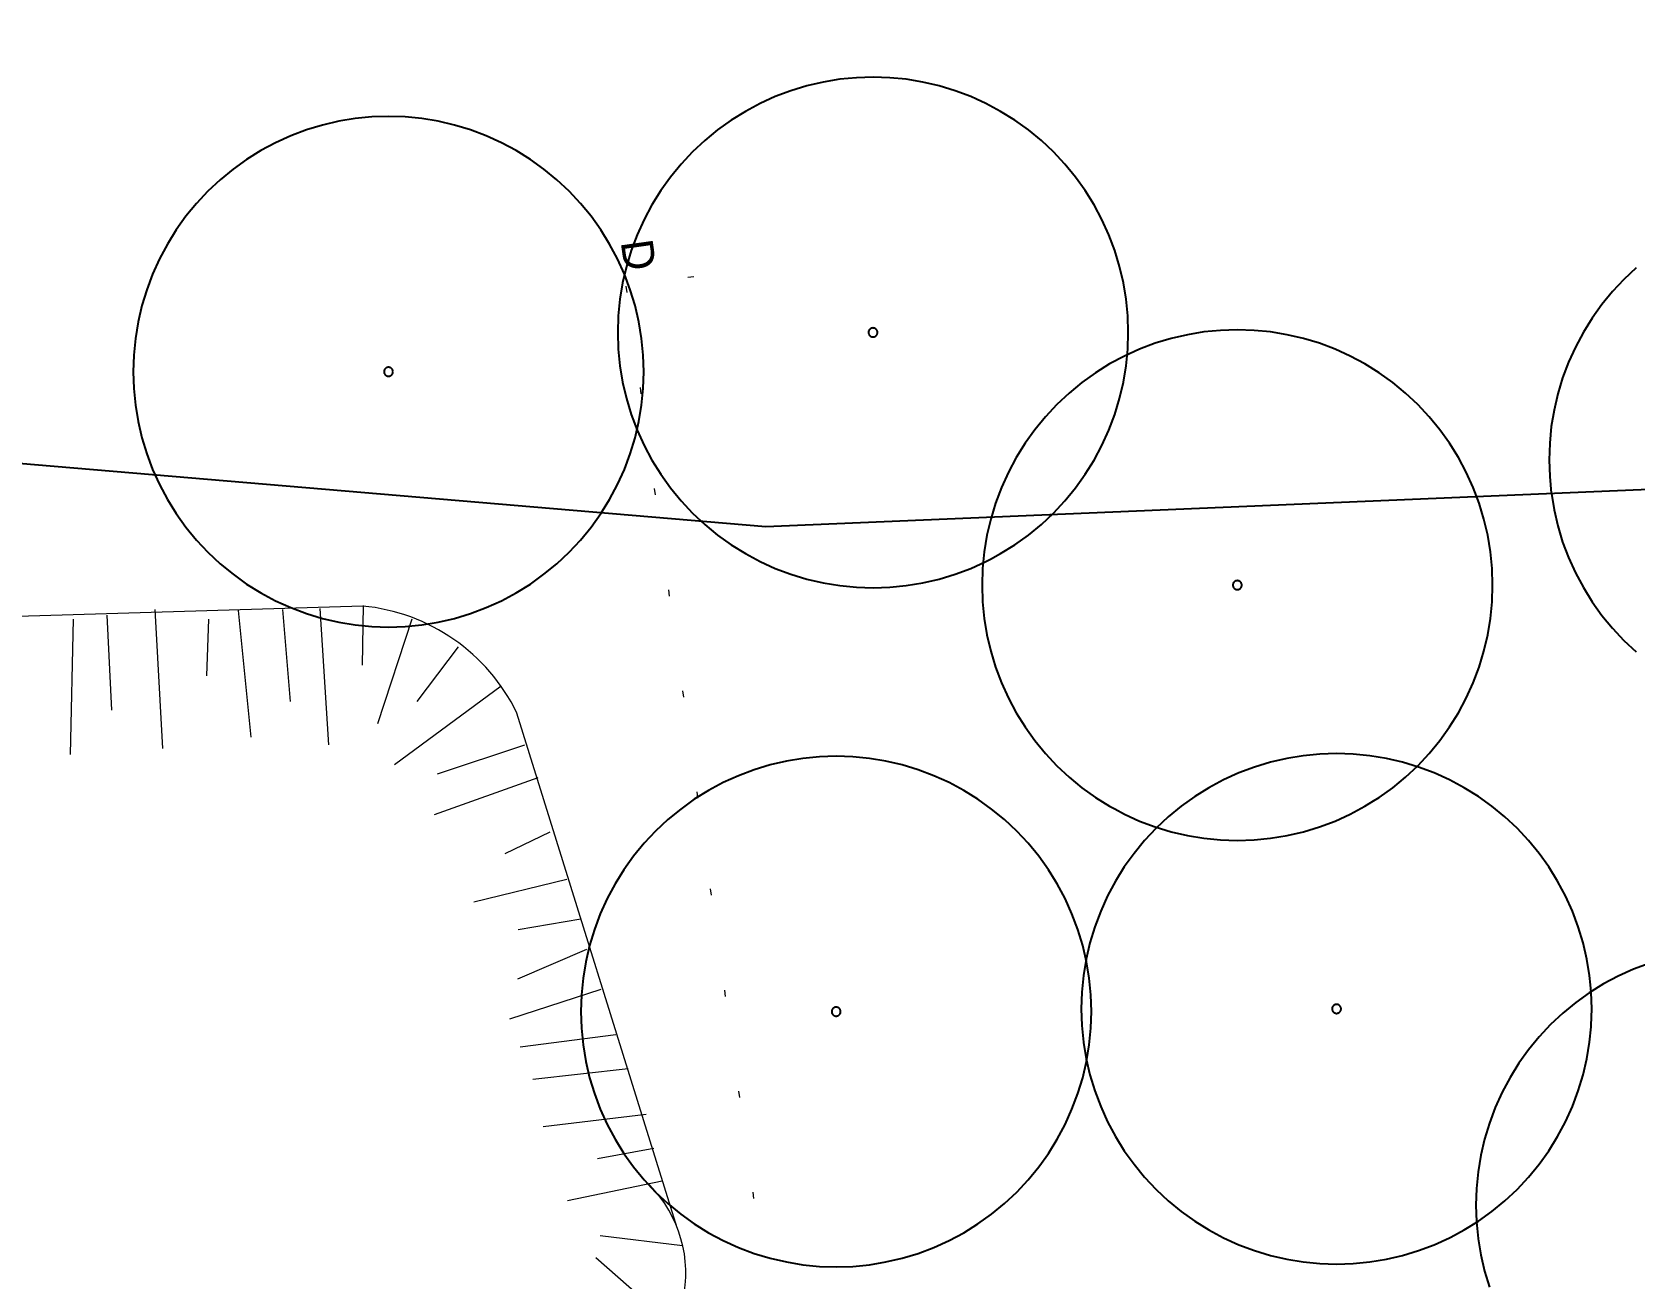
# Model space of a CAD drawing. Header units: inches. Extents: x -3368894 to 5148796, y 84 to 10864301.
# Drawn here: x 502728.42 to 502753.54, y 4346442.11 to 4346461.64 of the extents above; entities that cross this region are included whole.
import ezdxf

# ---------------------------------------------------------------- set-up
doc = ezdxf.new("R2010")
doc.units = ezdxf.units.IN
doc.header["$MEASUREMENT"] = 0
doc.linetypes.add('ACAD_ISO07W100', pattern=[3, 0, -3])
for name, color, linetype, lineweight in [('cm_alberi in secondo piano', 252, 'Continuous', 9), ('cm_campiture', 252, 'Continuous', 9), ('cm_quote', 174, 'Continuous', 0), ('cp_pozzette_linee', 142, 'Continuous', 9)]:
    doc.layers.add(name, color=color, linetype=linetype, lineweight=lineweight)
doc.layers.add('cp_alberi_linea', color=103, linetype='Continuous')
doc.layers.add('cp_recinzioni leggere_linea', color=4, linetype='Continuous')
doc.styles.get("Standard").update_dxf_attribs({"font": 'GOTHIC.TTF'})
doc.dimstyles.new('Quote 200', dxfattribs={"dimtxt": 0.5, "dimasz": 0.2, "dimexe": 1.25, "dimexo": 0.625, "dimgap": 0.2, "dimtad": 1, "dimzin": 1, "dimtxsty": 'Standard', "dimblk": 'ARCHTICK', "dimcen": 2.5, "dimse1": 1, "dimse2": 1, "dimazin": 0, "dimtfac": 1, "dimtmove": 0, "dimatfit": 3, "dimldrblk": 'NONE', "dimfxl": 1, "dimlwd": 0, "dimarcsym": 0})

# ---------------------------------------------------------------- blocks, each defined once
blk = doc.blocks.new('_ArchTick')
at = {"color": 0, "linetype": 'ByBlock', "const_width": 0.15}
blk.add_lwpolyline([(-0.5, -0.5), (0.5, 0.5)], dxfattribs=at)
blk = doc.blocks.new('*D263')
at = {"layer": 'cm_quote', "color": 0, "lineweight": 0, "transparency": 16777216}
for p, q in [((-3368891.703, 8689622.26), (-929594.242, 10864300.067)), ((-3368894.34, 8689619.909), (-3368891.703, 8689622.26))]:
    blk.add_line(p, q, dxfattribs=at)
at = {"layer": 'DEFPOINTS', "color": 0, "transparency": 16777216}
for p in [(-3368891.703, 8689622.26), (503231.569, 4346330.378), (503228.933, 4346328.028)]:
    blk.add_point(p, dxfattribs=at)
at = {"layer": 'cm_quote', "color": 0, "lineweight": 0, "transparency": 16777216, "xscale": 0.2, "yscale": 0.2, "zscale": 0.2}
for p, rotation in [((-3368891.703, 8689622.26), 41.71758129249201), ((-3368894.34, 8689619.909), 221.717581292492)]:
    blk.add_blockref('_ArchTick', p, dxfattribs=dict(at, rotation=rotation))
at = {"layer": 'cm_quote', "color": 0, "transparency": 16777216, "insert": (-929595.199, 10864299.865), "char_height": 0.5, "attachment_point": 5, "rotation": 41.7176}
blk.add_mtext('3,53', dxfattribs=at)
blk = doc.blocks.new('_None')

msp = doc.modelspace()

# ---------------------------------------------------------------- linework, layer by layer
at = {"layer": 'cm_campiture', "linetype": 'ACAD_ISO07W100', "ltscale": 0.5}
msp.add_lwpolyline([(502738.795, 4346457.812), (502737.729, 4346457.662), (502739.05, 4346448.221), (502741.129, 4346433.365), (502743.888, 4346413.648), (502744.593, 4346408.607), (502745.86, 4346408.784)], dxfattribs=at)
at = {"layer": 'cm_campiture', "color": 253}
for points in [[(502729.594, 4346452.507), (502729.669, 4346451.02)], [(502730.346, 4346452.598), (502730.466, 4346450.419)], [(502731.654, 4346452.583), (502731.849, 4346450.599)], [(502732.346, 4346452.598), (502732.466, 4346451.155)], [(502732.932, 4346452.613), (502733.068, 4346450.479)], [(502733.609, 4346452.658), (502733.594, 4346451.726)], [(502729.067, 4346452.447), (502729.022, 4346450.328)], [(502731.188, 4346452.447), (502731.158, 4346451.561)], [(502734.376, 4346452.447), (502733.835, 4346450.809)], [(502735.098, 4346452.011), (502734.451, 4346451.155)], [(502735.775, 4346451.395), (502734.105, 4346450.163)], [(502736.14, 4346450.47), (502734.77, 4346450.02)], [(502736.35, 4346449.961), (502734.722, 4346449.382)], [(502736.534, 4346449.109), (502735.833, 4346448.769)], [(502736.801, 4346448.367), (502735.346, 4346448.011)], [(502737.024, 4346447.744), (502736.042, 4346447.579)], [(502737.113, 4346447.269), (502736.029, 4346446.809)], [(502737.336, 4346446.646), (502735.903, 4346446.182)], [(502737.573, 4346445.933), (502736.073, 4346445.741)], [(502737.762, 4346445.403), (502736.269, 4346445.234)], [(502738.048, 4346444.687), (502736.43, 4346444.494)], [(502738.164, 4346444.156), (502737.285, 4346443.99)], [(502738.297, 4346443.642), (502736.811, 4346443.336)], [(502738.614, 4346442.629), (502737.326, 4346442.785)], [(502738.462, 4346441.38), (502737.259, 4346442.44)]]:
    msp.add_lwpolyline(points, dxfattribs=at)
at = {"layer": 'cp_alberi_linea'}
for points in [[(502743.6, 4346453.474), (502743.822, 4346453.612), (502744.035, 4346453.764), (502744.238, 4346453.93), (502744.429, 4346454.109), (502744.607, 4346454.3), (502744.774, 4346454.503), (502744.926, 4346454.716), (502745.064, 4346454.938), (502745.188, 4346455.169), (502745.296, 4346455.407), (502745.388, 4346455.652), (502745.464, 4346455.903), (502745.523, 4346456.157), (502745.566, 4346456.416), (502745.592, 4346456.676), (502745.6, 4346456.938), (502745.592, 4346457.199), (502745.566, 4346457.46), (502745.523, 4346457.718), (502745.464, 4346457.973), (502745.388, 4346458.224), (502745.296, 4346458.469), (502745.188, 4346458.707), (502745.064, 4346458.938), (502744.926, 4346459.16), (502744.774, 4346459.373), (502744.607, 4346459.575), (502744.429, 4346459.766), (502744.238, 4346459.945), (502744.035, 4346460.111), (502743.822, 4346460.264), (502743.6, 4346460.402), (502743.369, 4346460.525), (502743.22, 4346460.593), (502743.131, 4346460.633), (502742.886, 4346460.726), (502742.635, 4346460.801), (502742.38, 4346460.861), (502742.122, 4346460.904), (502741.862, 4346460.929), (502741.6, 4346460.938), (502741.339, 4346460.929), (502741.078, 4346460.904), (502740.82, 4346460.861), (502740.565, 4346460.801), (502740.314, 4346460.726), (502740.069, 4346460.633), (502739.831, 4346460.525), (502739.6, 4346460.402), (502739.378, 4346460.264), (502739.165, 4346460.111), (502738.963, 4346459.945), (502738.772, 4346459.766), (502738.593, 4346459.575), (502738.427, 4346459.373), (502738.274, 4346459.16), (502738.136, 4346458.938), (502738.013, 4346458.707), (502737.905, 4346458.469), (502737.812, 4346458.224), (502737.736, 4346457.973), (502737.677, 4346457.718), (502737.634, 4346457.46), (502737.609, 4346457.199), (502737.6, 4346456.938), (502737.609, 4346456.676), (502737.634, 4346456.416), (502737.677, 4346456.157), (502737.736, 4346455.903), (502737.812, 4346455.652), (502737.905, 4346455.407), (502738.013, 4346455.169), (502738.136, 4346454.938), (502738.274, 4346454.716), (502738.427, 4346454.503), (502738.593, 4346454.3), (502738.772, 4346454.109), (502738.963, 4346453.93), (502739.165, 4346453.764), (502739.378, 4346453.612), (502739.6, 4346453.474), (502739.831, 4346453.35), (502740.069, 4346453.242), (502740.314, 4346453.15), (502740.565, 4346453.074), (502740.82, 4346453.015), (502741.078, 4346452.972), (502741.339, 4346452.946), (502741.6, 4346452.938), (502741.862, 4346452.946), (502742.122, 4346452.972), (502742.38, 4346453.015), (502742.635, 4346453.074), (502742.886, 4346453.15), (502743.131, 4346453.242), (502743.369, 4346453.35), (502743.442, 4346453.389)], [(502738.009, 4346456.323), (502738, 4346456.584), (502737.974, 4346456.845), (502737.932, 4346457.103), (502737.872, 4346457.358), (502737.796, 4346457.608), (502737.704, 4346457.853), (502737.596, 4346458.092), (502737.473, 4346458.323), (502737.334, 4346458.545), (502737.182, 4346458.758), (502737.016, 4346458.96), (502736.837, 4346459.151), (502736.646, 4346459.33), (502736.444, 4346459.496), (502736.231, 4346459.649), (502736.009, 4346459.787), (502735.778, 4346459.91), (502735.539, 4346460.018), (502735.294, 4346460.11), (502735.044, 4346460.186), (502734.789, 4346460.246), (502734.531, 4346460.288), (502734.27, 4346460.314), (502734.009, 4346460.323), (502733.747, 4346460.314), (502733.486, 4346460.288), (502733.228, 4346460.246), (502732.973, 4346460.186), (502732.723, 4346460.11), (502732.478, 4346460.018), (502732.239, 4346459.91), (502732.009, 4346459.787), (502731.786, 4346459.649), (502731.573, 4346459.496), (502731.371, 4346459.33), (502731.18, 4346459.151), (502731.001, 4346458.96), (502730.835, 4346458.758), (502730.683, 4346458.545), (502730.544, 4346458.323), (502730.421, 4346458.092), (502730.313, 4346457.853), (502730.221, 4346457.608), (502730.145, 4346457.358), (502730.085, 4346457.103), (502730.043, 4346456.845), (502730.017, 4346456.584), (502730.009, 4346456.323), (502730.017, 4346456.061), (502730.043, 4346455.801), (502730.085, 4346455.542), (502730.145, 4346455.287), (502730.221, 4346455.037), (502730.313, 4346454.792), (502730.421, 4346454.554), (502730.544, 4346454.323), (502730.683, 4346454.1), (502730.835, 4346453.888), (502731.001, 4346453.685), (502731.18, 4346453.494), (502731.371, 4346453.315), (502731.573, 4346453.149), (502731.786, 4346452.997), (502732.009, 4346452.859), (502732.239, 4346452.735), (502732.478, 4346452.627), (502732.723, 4346452.535), (502732.973, 4346452.459), (502733.228, 4346452.4), (502733.486, 4346452.357), (502733.747, 4346452.331), (502734.009, 4346452.323), (502734.27, 4346452.331), (502734.531, 4346452.357), (502734.789, 4346452.4), (502735.044, 4346452.459), (502735.294, 4346452.535), (502735.539, 4346452.627), (502735.778, 4346452.735), (502736.009, 4346452.859), (502736.231, 4346452.997), (502736.444, 4346453.149), (502736.646, 4346453.315), (502736.837, 4346453.494), (502737.016, 4346453.685), (502737.182, 4346453.888), (502737.334, 4346454.1), (502737.473, 4346454.323), (502737.596, 4346454.554), (502737.704, 4346454.792), (502737.796, 4346455.037), (502737.872, 4346455.287), (502737.932, 4346455.542), (502737.974, 4346455.801), (502738, 4346456.061)], [(502741.67, 4346456.938), (502741.67, 4346456.942), (502741.67, 4346456.947), (502741.669, 4346456.951), (502741.668, 4346456.956), (502741.667, 4346456.96), (502741.665, 4346456.965), (502741.663, 4346456.969), (502741.661, 4346456.973), (502741.658, 4346456.977), (502741.656, 4346456.98), (502741.653, 4346456.984), (502741.65, 4346456.987), (502741.646, 4346456.99), (502741.643, 4346456.993), (502741.639, 4346456.996), (502741.635, 4346456.998), (502741.631, 4346457.001), (502741.627, 4346457.003), (502741.623, 4346457.004), (502741.618, 4346457.006), (502741.614, 4346457.007), (502741.609, 4346457.007), (502741.605, 4346457.008), (502741.6, 4346457.008), (502741.596, 4346457.008), (502741.591, 4346457.007), (502741.586, 4346457.007), (502741.582, 4346457.006), (502741.578, 4346457.004), (502741.573, 4346457.003), (502741.569, 4346457.001), (502741.565, 4346456.998), (502741.561, 4346456.996), (502741.557, 4346456.993), (502741.554, 4346456.99), (502741.551, 4346456.987), (502741.547, 4346456.984), (502741.545, 4346456.98), (502741.542, 4346456.977), (502741.539, 4346456.973), (502741.537, 4346456.969), (502741.535, 4346456.965), (502741.534, 4346456.96), (502741.532, 4346456.956), (502741.531, 4346456.951), (502741.531, 4346456.947), (502741.53, 4346456.942), (502741.53, 4346456.938), (502741.53, 4346456.933), (502741.531, 4346456.929), (502741.531, 4346456.924), (502741.532, 4346456.92), (502741.534, 4346456.915), (502741.535, 4346456.911), (502741.537, 4346456.907), (502741.539, 4346456.903), (502741.542, 4346456.899), (502741.545, 4346456.895), (502741.547, 4346456.892), (502741.551, 4346456.888), (502741.554, 4346456.885), (502741.557, 4346456.882), (502741.561, 4346456.88), (502741.565, 4346456.877), (502741.569, 4346456.875), (502741.573, 4346456.873), (502741.578, 4346456.871), (502741.582, 4346456.87), (502741.586, 4346456.869), (502741.591, 4346456.868), (502741.596, 4346456.868), (502741.6, 4346456.868), (502741.605, 4346456.868), (502741.609, 4346456.868), (502741.614, 4346456.869), (502741.618, 4346456.87), (502741.623, 4346456.871), (502741.627, 4346456.873), (502741.631, 4346456.875), (502741.635, 4346456.877), (502741.639, 4346456.88), (502741.643, 4346456.882), (502741.646, 4346456.885), (502741.65, 4346456.888), (502741.653, 4346456.892), (502741.656, 4346456.895), (502741.658, 4346456.899), (502741.661, 4346456.903), (502741.663, 4346456.907), (502741.665, 4346456.911), (502741.667, 4346456.915), (502741.668, 4346456.92), (502741.669, 4346456.924), (502741.67, 4346456.929), (502741.67, 4346456.933)], [(502749.44, 4346449.598), (502749.531, 4346449.654), (502749.743, 4346449.806), (502749.946, 4346449.973), (502750.137, 4346450.151), (502750.316, 4346450.342), (502750.482, 4346450.545), (502750.634, 4346450.758), (502750.772, 4346450.98), (502750.896, 4346451.211), (502751.004, 4346451.449), (502751.096, 4346451.694), (502751.172, 4346451.945), (502751.231, 4346452.2), (502751.274, 4346452.458), (502751.3, 4346452.718), (502751.308, 4346452.98), (502751.3, 4346453.241), (502751.274, 4346453.502), (502751.231, 4346453.76), (502751.172, 4346454.015), (502751.096, 4346454.266), (502751.004, 4346454.511), (502750.896, 4346454.749), (502750.772, 4346454.98), (502750.634, 4346455.202), (502750.482, 4346455.415), (502750.316, 4346455.617), (502750.137, 4346455.808), (502749.946, 4346455.987), (502749.743, 4346456.153), (502749.531, 4346456.306), (502749.308, 4346456.444), (502749.078, 4346456.567), (502748.839, 4346456.675), (502748.594, 4346456.768), (502748.344, 4346456.844), (502748.089, 4346456.903), (502747.83, 4346456.946), (502747.57, 4346456.971), (502747.308, 4346456.98), (502747.047, 4346456.971), (502746.786, 4346456.946), (502746.528, 4346456.903), (502746.273, 4346456.844), (502746.023, 4346456.768), (502745.778, 4346456.675), (502745.539, 4346456.567), (502745.308, 4346456.444), (502745.086, 4346456.306), (502744.873, 4346456.153), (502744.671, 4346455.987), (502744.48, 4346455.808), (502744.301, 4346455.617), (502744.135, 4346455.415), (502743.982, 4346455.202), (502743.844, 4346454.98), (502743.721, 4346454.749), (502743.613, 4346454.511), (502743.521, 4346454.266), (502743.445, 4346454.015), (502743.385, 4346453.76), (502743.343, 4346453.502), (502743.317, 4346453.241), (502743.308, 4346452.98), (502743.317, 4346452.718), (502743.343, 4346452.458), (502743.385, 4346452.2), (502743.445, 4346451.945), (502743.521, 4346451.694), (502743.613, 4346451.449), (502743.721, 4346451.211), (502743.844, 4346450.98), (502743.982, 4346450.758), (502744.135, 4346450.545), (502744.301, 4346450.342), (502744.48, 4346450.151), (502744.671, 4346449.973), (502744.873, 4346449.806), (502745.086, 4346449.654), (502745.308, 4346449.516), (502745.389, 4346449.473), (502745.539, 4346449.392), (502745.778, 4346449.284), (502746.023, 4346449.192), (502746.273, 4346449.116), (502746.528, 4346449.057), (502746.786, 4346449.014), (502747.047, 4346448.988), (502747.308, 4346448.98), (502747.57, 4346448.988), (502747.83, 4346449.014), (502748.089, 4346449.057), (502748.344, 4346449.116), (502748.594, 4346449.192), (502748.839, 4346449.284), (502749.078, 4346449.392), (502749.308, 4346449.516)], [(502734.079, 4346456.323), (502734.078, 4346456.327), (502734.078, 4346456.332), (502734.077, 4346456.336), (502734.076, 4346456.341), (502734.075, 4346456.345), (502734.073, 4346456.349), (502734.071, 4346456.354), (502734.069, 4346456.358), (502734.067, 4346456.362), (502734.064, 4346456.365), (502734.061, 4346456.369), (502734.058, 4346456.372), (502734.055, 4346456.375), (502734.051, 4346456.378), (502734.047, 4346456.381), (502734.044, 4346456.383), (502734.04, 4346456.386), (502734.035, 4346456.387), (502734.031, 4346456.389), (502734.027, 4346456.39), (502734.022, 4346456.391), (502734.018, 4346456.392), (502734.013, 4346456.393), (502734.009, 4346456.393), (502734.004, 4346456.393), (502733.999, 4346456.392), (502733.995, 4346456.391), (502733.99, 4346456.39), (502733.986, 4346456.389), (502733.982, 4346456.387), (502733.978, 4346456.386), (502733.973, 4346456.383), (502733.97, 4346456.381), (502733.966, 4346456.378), (502733.962, 4346456.375), (502733.959, 4346456.372), (502733.956, 4346456.369), (502733.953, 4346456.365), (502733.95, 4346456.362), (502733.948, 4346456.358), (502733.946, 4346456.354), (502733.944, 4346456.349), (502733.942, 4346456.345), (502733.941, 4346456.341), (502733.94, 4346456.336), (502733.939, 4346456.332), (502733.939, 4346456.327), (502733.938, 4346456.323), (502733.939, 4346456.318), (502733.939, 4346456.314), (502733.94, 4346456.309), (502733.941, 4346456.305), (502733.942, 4346456.3), (502733.944, 4346456.296), (502733.946, 4346456.292), (502733.948, 4346456.288), (502733.95, 4346456.284), (502733.953, 4346456.28), (502733.956, 4346456.276), (502733.959, 4346456.273), (502733.962, 4346456.27), (502733.966, 4346456.267), (502733.97, 4346456.264), (502733.973, 4346456.262), (502733.978, 4346456.26), (502733.982, 4346456.258), (502733.986, 4346456.256), (502733.99, 4346456.255), (502733.995, 4346456.254), (502733.999, 4346456.253), (502734.004, 4346456.253), (502734.009, 4346456.253), (502734.013, 4346456.253), (502734.018, 4346456.253), (502734.022, 4346456.254), (502734.027, 4346456.255), (502734.031, 4346456.256), (502734.035, 4346456.258), (502734.04, 4346456.26), (502734.044, 4346456.262), (502734.047, 4346456.264), (502734.051, 4346456.267), (502734.055, 4346456.27), (502734.058, 4346456.273), (502734.061, 4346456.276), (502734.064, 4346456.28), (502734.067, 4346456.284), (502734.069, 4346456.288), (502734.071, 4346456.292), (502734.073, 4346456.296), (502734.075, 4346456.3), (502734.076, 4346456.305), (502734.077, 4346456.309), (502734.078, 4346456.314), (502734.078, 4346456.318)], [(502747.378, 4346452.98), (502747.378, 4346452.984), (502747.378, 4346452.989), (502747.377, 4346452.994), (502747.376, 4346452.998), (502747.375, 4346453.002), (502747.373, 4346453.007), (502747.371, 4346453.011), (502747.369, 4346453.015), (502747.367, 4346453.019), (502747.364, 4346453.023), (502747.361, 4346453.026), (502747.358, 4346453.029), (502747.355, 4346453.033), (502747.351, 4346453.035), (502747.347, 4346453.038), (502747.343, 4346453.041), (502747.339, 4346453.043), (502747.335, 4346453.045), (502747.331, 4346453.046), (502747.326, 4346453.048), (502747.322, 4346453.049), (502747.317, 4346453.049), (502747.313, 4346453.05), (502747.308, 4346453.05), (502747.304, 4346453.05), (502747.299, 4346453.049), (502747.295, 4346453.049), (502747.29, 4346453.048), (502747.286, 4346453.046), (502747.282, 4346453.045), (502747.277, 4346453.043), (502747.273, 4346453.041), (502747.269, 4346453.038), (502747.266, 4346453.035), (502747.262, 4346453.033), (502747.259, 4346453.029), (502747.256, 4346453.026), (502747.253, 4346453.023), (502747.25, 4346453.019), (502747.248, 4346453.015), (502747.245, 4346453.011), (502747.244, 4346453.007), (502747.242, 4346453.002), (502747.241, 4346452.998), (502747.24, 4346452.994), (502747.239, 4346452.989), (502747.238, 4346452.984), (502747.238, 4346452.98), (502747.238, 4346452.975), (502747.239, 4346452.971), (502747.24, 4346452.966), (502747.241, 4346452.962), (502747.242, 4346452.957), (502747.244, 4346452.953), (502747.245, 4346452.949), (502747.248, 4346452.945), (502747.25, 4346452.941), (502747.253, 4346452.937), (502747.256, 4346452.934), (502747.259, 4346452.93), (502747.262, 4346452.927), (502747.266, 4346452.924), (502747.269, 4346452.922), (502747.273, 4346452.919), (502747.277, 4346452.917), (502747.282, 4346452.915), (502747.286, 4346452.913), (502747.29, 4346452.912), (502747.295, 4346452.911), (502747.299, 4346452.91), (502747.304, 4346452.91), (502747.308, 4346452.91), (502747.313, 4346452.91), (502747.317, 4346452.91), (502747.322, 4346452.911), (502747.326, 4346452.912), (502747.331, 4346452.913), (502747.335, 4346452.915), (502747.339, 4346452.917), (502747.343, 4346452.919), (502747.347, 4346452.922), (502747.351, 4346452.924), (502747.355, 4346452.927), (502747.358, 4346452.93), (502747.361, 4346452.934), (502747.364, 4346452.937), (502747.367, 4346452.941), (502747.369, 4346452.945), (502747.371, 4346452.949), (502747.373, 4346452.953), (502747.375, 4346452.957), (502747.376, 4346452.962), (502747.377, 4346452.966), (502747.378, 4346452.971), (502747.378, 4346452.975)], [(502737.849, 4346448.734), (502737.697, 4346448.521), (502737.559, 4346448.299), (502737.435, 4346448.068), (502737.327, 4346447.829), (502737.235, 4346447.584), (502737.159, 4346447.334), (502737.099, 4346447.079), (502737.057, 4346446.821), (502737.031, 4346446.56), (502737.023, 4346446.299), (502737.031, 4346446.037), (502737.057, 4346445.777), (502737.099, 4346445.518), (502737.159, 4346445.263), (502737.235, 4346445.013), (502737.327, 4346444.768), (502737.435, 4346444.53), (502737.559, 4346444.299), (502737.697, 4346444.076), (502737.849, 4346443.864), (502738.015, 4346443.661), (502738.194, 4346443.47), (502738.385, 4346443.291), (502738.588, 4346443.125), (502738.8, 4346442.973), (502739.023, 4346442.835), (502739.253, 4346442.711), (502739.492, 4346442.603), (502739.737, 4346442.511), (502739.987, 4346442.435), (502740.242, 4346442.376), (502740.501, 4346442.333), (502740.761, 4346442.307), (502741.023, 4346442.299), (502741.284, 4346442.307), (502741.545, 4346442.333), (502741.803, 4346442.376), (502742.058, 4346442.435), (502742.308, 4346442.511), (502742.553, 4346442.603), (502742.792, 4346442.711), (502743.023, 4346442.835), (502743.245, 4346442.973), (502743.458, 4346443.125), (502743.66, 4346443.291), (502743.851, 4346443.47), (502744.03, 4346443.661), (502744.196, 4346443.864), (502744.349, 4346444.076), (502744.487, 4346444.299), (502744.578, 4346444.47), (502744.61, 4346444.53), (502744.718, 4346444.768), (502744.81, 4346445.013), (502744.886, 4346445.263), (502744.946, 4346445.518), (502744.988, 4346445.777), (502745.014, 4346446.037), (502745.023, 4346446.299), (502745.014, 4346446.56), (502744.988, 4346446.821), (502744.946, 4346447.079), (502744.886, 4346447.334), (502744.81, 4346447.584), (502744.718, 4346447.829), (502744.61, 4346448.068), (502744.487, 4346448.299), (502744.459, 4346448.344), (502744.349, 4346448.521), (502744.196, 4346448.734), (502744.03, 4346448.936), (502743.851, 4346449.127), (502743.66, 4346449.306), (502743.458, 4346449.472), (502743.245, 4346449.625), (502743.023, 4346449.763), (502742.792, 4346449.886), (502742.553, 4346449.994), (502742.308, 4346450.086), (502742.058, 4346450.162), (502741.803, 4346450.222), (502741.545, 4346450.264), (502741.284, 4346450.29), (502741.023, 4346450.299), (502740.761, 4346450.29), (502740.501, 4346450.264), (502740.242, 4346450.222), (502739.987, 4346450.162), (502739.737, 4346450.086), (502739.492, 4346449.994), (502739.253, 4346449.886), (502739.023, 4346449.763), (502738.8, 4346449.625), (502738.588, 4346449.472), (502738.385, 4346449.306), (502738.194, 4346449.127), (502738.015, 4346448.936)], [(502752.327, 4346448.341), (502752.189, 4346448.564), (502752.037, 4346448.776), (502751.871, 4346448.979), (502751.692, 4346449.17), (502751.501, 4346449.349), (502751.298, 4346449.515), (502751.086, 4346449.667), (502750.863, 4346449.805), (502750.633, 4346449.929), (502750.394, 4346450.037), (502750.149, 4346450.129), (502749.899, 4346450.205), (502749.644, 4346450.264), (502749.385, 4346450.307), (502749.125, 4346450.333), (502748.863, 4346450.341), (502748.602, 4346450.333), (502748.341, 4346450.307), (502748.083, 4346450.264), (502747.828, 4346450.205), (502747.578, 4346450.129), (502747.333, 4346450.037), (502747.094, 4346449.929), (502746.863, 4346449.805), (502746.641, 4346449.667), (502746.428, 4346449.515), (502746.226, 4346449.349), (502746.035, 4346449.17), (502745.856, 4346448.979), (502745.69, 4346448.776), (502745.537, 4346448.564), (502745.399, 4346448.341), (502745.276, 4346448.11), (502745.168, 4346447.872), (502745.076, 4346447.627), (502745, 4346447.377), (502744.94, 4346447.122), (502744.898, 4346446.863), (502744.872, 4346446.603), (502744.868, 4346446.47), (502744.863, 4346446.341), (502744.872, 4346446.08), (502744.898, 4346445.819), (502744.898, 4346445.815), (502744.94, 4346445.561), (502745, 4346445.306), (502745.076, 4346445.056), (502745.168, 4346444.811), (502745.276, 4346444.572), (502745.399, 4346444.341), (502745.537, 4346444.119), (502745.69, 4346443.906), (502745.856, 4346443.704), (502746.035, 4346443.513), (502746.226, 4346443.334), (502746.428, 4346443.168), (502746.641, 4346443.015), (502746.863, 4346442.877), (502747.094, 4346442.754), (502747.333, 4346442.646), (502747.578, 4346442.554), (502747.828, 4346442.478), (502748.083, 4346442.418), (502748.341, 4346442.376), (502748.602, 4346442.35), (502748.863, 4346442.341), (502749.125, 4346442.35), (502749.385, 4346442.376), (502749.644, 4346442.418), (502749.899, 4346442.478), (502750.149, 4346442.554), (502750.394, 4346442.646), (502750.633, 4346442.754), (502750.656, 4346442.766), (502750.863, 4346442.877), (502751.086, 4346443.015), (502751.298, 4346443.168), (502751.501, 4346443.334), (502751.692, 4346443.513), (502751.871, 4346443.704), (502752.037, 4346443.906), (502752.189, 4346444.119), (502752.327, 4346444.341), (502752.451, 4346444.572), (502752.559, 4346444.811), (502752.651, 4346445.056), (502752.727, 4346445.306), (502752.786, 4346445.561), (502752.829, 4346445.819), (502752.853, 4346446.06), (502752.855, 4346446.08), (502752.863, 4346446.341), (502752.855, 4346446.603), (502752.844, 4346446.716), (502752.829, 4346446.863), (502752.786, 4346447.122), (502752.727, 4346447.377), (502752.651, 4346447.627), (502752.559, 4346447.872), (502752.451, 4346448.11), (502752.394, 4346448.216)], [(502741.093, 4346446.303), (502741.092, 4346446.308), (502741.091, 4346446.312), (502741.09, 4346446.317), (502741.089, 4346446.321), (502741.087, 4346446.326), (502741.086, 4346446.33), (502741.083, 4346446.334), (502741.081, 4346446.338), (502741.078, 4346446.341), (502741.075, 4346446.345), (502741.072, 4346446.348), (502741.069, 4346446.351), (502741.065, 4346446.354), (502741.062, 4346446.357), (502741.058, 4346446.359), (502741.054, 4346446.362), (502741.049, 4346446.363), (502741.045, 4346446.365), (502741.041, 4346446.366), (502741.036, 4346446.367), (502741.032, 4346446.368), (502741.027, 4346446.369), (502741.023, 4346446.369), (502741.018, 4346446.369), (502741.013, 4346446.368), (502741.009, 4346446.367), (502741.004, 4346446.366), (502741, 4346446.365), (502740.996, 4346446.363), (502740.992, 4346446.362), (502740.988, 4346446.359), (502740.984, 4346446.357), (502740.98, 4346446.354), (502740.976, 4346446.351), (502740.973, 4346446.348), (502740.97, 4346446.345), (502740.967, 4346446.341), (502740.964, 4346446.338), (502740.962, 4346446.334), (502740.96, 4346446.33), (502740.958, 4346446.326), (502740.956, 4346446.321), (502740.955, 4346446.317), (502740.954, 4346446.312), (502740.953, 4346446.308), (502740.953, 4346446.303), (502740.953, 4346446.299), (502740.953, 4346446.294), (502740.953, 4346446.29), (502740.954, 4346446.285), (502740.955, 4346446.281), (502740.956, 4346446.276), (502740.958, 4346446.272), (502740.96, 4346446.268), (502740.962, 4346446.264), (502740.964, 4346446.26), (502740.967, 4346446.256), (502740.97, 4346446.252), (502740.973, 4346446.249), (502740.976, 4346446.246), (502740.98, 4346446.243), (502740.984, 4346446.24), (502740.988, 4346446.238), (502740.992, 4346446.236), (502740.996, 4346446.234), (502741, 4346446.232), (502741.004, 4346446.231), (502741.009, 4346446.23), (502741.013, 4346446.229), (502741.018, 4346446.229), (502741.023, 4346446.229), (502741.027, 4346446.229), (502741.032, 4346446.229), (502741.036, 4346446.23), (502741.041, 4346446.231), (502741.045, 4346446.232), (502741.049, 4346446.234), (502741.054, 4346446.236), (502741.058, 4346446.238), (502741.062, 4346446.24), (502741.065, 4346446.243), (502741.069, 4346446.246), (502741.072, 4346446.249), (502741.075, 4346446.252), (502741.078, 4346446.256), (502741.081, 4346446.26), (502741.083, 4346446.264), (502741.086, 4346446.268), (502741.087, 4346446.272), (502741.089, 4346446.276), (502741.09, 4346446.281), (502741.091, 4346446.285), (502741.092, 4346446.29), (502741.093, 4346446.294), (502741.093, 4346446.299)], [(502748.933, 4346446.341), (502748.933, 4346446.346), (502748.933, 4346446.35), (502748.932, 4346446.355), (502748.931, 4346446.359), (502748.93, 4346446.364), (502748.928, 4346446.368), (502748.926, 4346446.372), (502748.924, 4346446.376), (502748.922, 4346446.38), (502748.919, 4346446.384), (502748.916, 4346446.388), (502748.913, 4346446.391), (502748.91, 4346446.394), (502748.906, 4346446.397), (502748.902, 4346446.4), (502748.898, 4346446.402), (502748.894, 4346446.404), (502748.89, 4346446.406), (502748.886, 4346446.408), (502748.881, 4346446.409), (502748.877, 4346446.41), (502748.873, 4346446.411), (502748.868, 4346446.411), (502748.863, 4346446.411), (502748.859, 4346446.411), (502748.854, 4346446.411), (502748.85, 4346446.41), (502748.845, 4346446.409), (502748.841, 4346446.408), (502748.837, 4346446.406), (502748.832, 4346446.404), (502748.828, 4346446.402), (502748.824, 4346446.4), (502748.821, 4346446.397), (502748.817, 4346446.394), (502748.814, 4346446.391), (502748.811, 4346446.388), (502748.808, 4346446.384), (502748.805, 4346446.38), (502748.803, 4346446.376), (502748.8, 4346446.372), (502748.799, 4346446.368), (502748.797, 4346446.364), (502748.796, 4346446.359), (502748.795, 4346446.355), (502748.794, 4346446.35), (502748.793, 4346446.346), (502748.793, 4346446.341), (502748.793, 4346446.337), (502748.794, 4346446.332), (502748.795, 4346446.328), (502748.796, 4346446.323), (502748.797, 4346446.319), (502748.799, 4346446.314), (502748.8, 4346446.31), (502748.803, 4346446.306), (502748.805, 4346446.302), (502748.808, 4346446.299), (502748.811, 4346446.295), (502748.814, 4346446.292), (502748.817, 4346446.289), (502748.821, 4346446.286), (502748.824, 4346446.283), (502748.828, 4346446.281), (502748.832, 4346446.278), (502748.837, 4346446.277), (502748.841, 4346446.275), (502748.845, 4346446.274), (502748.85, 4346446.273), (502748.854, 4346446.272), (502748.859, 4346446.271), (502748.863, 4346446.271), (502748.868, 4346446.271), (502748.873, 4346446.272), (502748.877, 4346446.273), (502748.881, 4346446.274), (502748.886, 4346446.275), (502748.89, 4346446.277), (502748.894, 4346446.278), (502748.898, 4346446.281), (502748.902, 4346446.283), (502748.906, 4346446.286), (502748.91, 4346446.289), (502748.913, 4346446.292), (502748.916, 4346446.295), (502748.919, 4346446.299), (502748.922, 4346446.302), (502748.924, 4346446.306), (502748.926, 4346446.31), (502748.928, 4346446.314), (502748.93, 4346446.319), (502748.931, 4346446.323), (502748.932, 4346446.328), (502748.933, 4346446.332), (502748.933, 4346446.337)]]:
    msp.add_lwpolyline(points, close=True, dxfattribs=at)
for points in [[(502753.557, 4346457.948), (502753.366, 4346457.769), (502753.187, 4346457.578), (502753.021, 4346457.376), (502752.868, 4346457.163), (502752.73, 4346456.941), (502752.607, 4346456.71), (502752.499, 4346456.472), (502752.406, 4346456.227), (502752.33, 4346455.976), (502752.271, 4346455.721), (502752.228, 4346455.463), (502752.203, 4346455.203), (502752.198, 4346455.069), (502752.194, 4346454.941), (502752.203, 4346454.679), (502752.228, 4346454.419), (502752.229, 4346454.415), (502752.271, 4346454.161), (502752.33, 4346453.906), (502752.406, 4346453.655), (502752.499, 4346453.41), (502752.607, 4346453.172), (502752.73, 4346452.941), (502752.868, 4346452.719), (502753.021, 4346452.506), (502753.187, 4346452.304), (502753.366, 4346452.113), (502753.557, 4346451.934)], [(502753.76, 4346447.054), (502753.515, 4346446.962), (502753.276, 4346446.854), (502753.045, 4346446.731), (502752.823, 4346446.592), (502752.61, 4346446.44), (502752.408, 4346446.274), (502752.217, 4346446.095), (502752.038, 4346445.904), (502751.872, 4346445.701), (502751.72, 4346445.489), (502751.581, 4346445.266), (502751.458, 4346445.036), (502751.35, 4346444.797), (502751.258, 4346444.552), (502751.182, 4346444.302), (502751.122, 4346444.047), (502751.08, 4346443.789), (502751.054, 4346443.528), (502751.05, 4346443.395), (502751.045, 4346443.266), (502751.054, 4346443.005), (502751.08, 4346442.744), (502751.08, 4346442.74), (502751.122, 4346442.486), (502751.182, 4346442.231), (502751.258, 4346441.981)]]:
    msp.add_lwpolyline(points, dxfattribs=at)
at = {"layer": 'cp_pozzette_linee'}
msp.add_lwpolyline([(502738.534, 4346442.912), (502736.02, 4346450.976, 0.26124), (502733.604, 4346452.652), (502723.3, 4346452.344, 0.463567), (502721.937, 4346449.907), (502726.944, 4346438.74, 0.361551), (502729.561, 4346437.297), (502737.488, 4346440.4, 0.546489), (502738.013, 4346443.664, 0.382327)], format="xyb", dxfattribs=at)
at = {"layer": 'cp_recinzioni leggere_linea'}
msp.add_lwpolyline([(502585.981, 4346448.385), (502605.971, 4346449.838), (502634.509, 4346451.561), (502659.918, 4346452.585), (502689.02, 4346453.931), (502719.46, 4346455.63), (502739.919, 4346453.898), (502779.213, 4346455.561), (502785.379, 4346456.833)], dxfattribs=at)
msp.add_lwpolyline([(502585.981, 4346448.385), (502605.971, 4346449.838), (502634.509, 4346451.561), (502659.918, 4346452.585), (502689.02, 4346453.931), (502719.46, 4346455.63), (502739.919, 4346453.898), (502779.213, 4346455.561), (502785.379, 4346456.833)], dxfattribs=at)

# ---------------------------------------------------------------- texts
at = {"layer": 'cm_alberi in secondo piano', "insert": (502738.141, 4346458.427), "char_height": 0.5, "attachment_point": 1, "rotation": 277.9655}
msp.add_mtext_dynamic_manual_height_columns('D', width=4.59023, gutter_width=1, heights=[0], dxfattribs=at)

# ---------------------------------------------------------------- dimensions: what is measured, and where the dimension line sits
at = {"layer": 'cm_quote'}
dim = msp.add_linear_dim(base=(-3368891.703, 8689622.26), p1=(503228.933, 4346328.028), p2=(503231.569, 4346330.378), angle=41.7176, dimstyle='Quote 200', dxfattribs=at)
dim.commit()
dim.dimension.update_dxf_attribs({"geometry": '*D263', "text_midpoint": (-929594.876, 10864299.502), "dimtype": 161})

doc.saveas('drawing.dxf')
